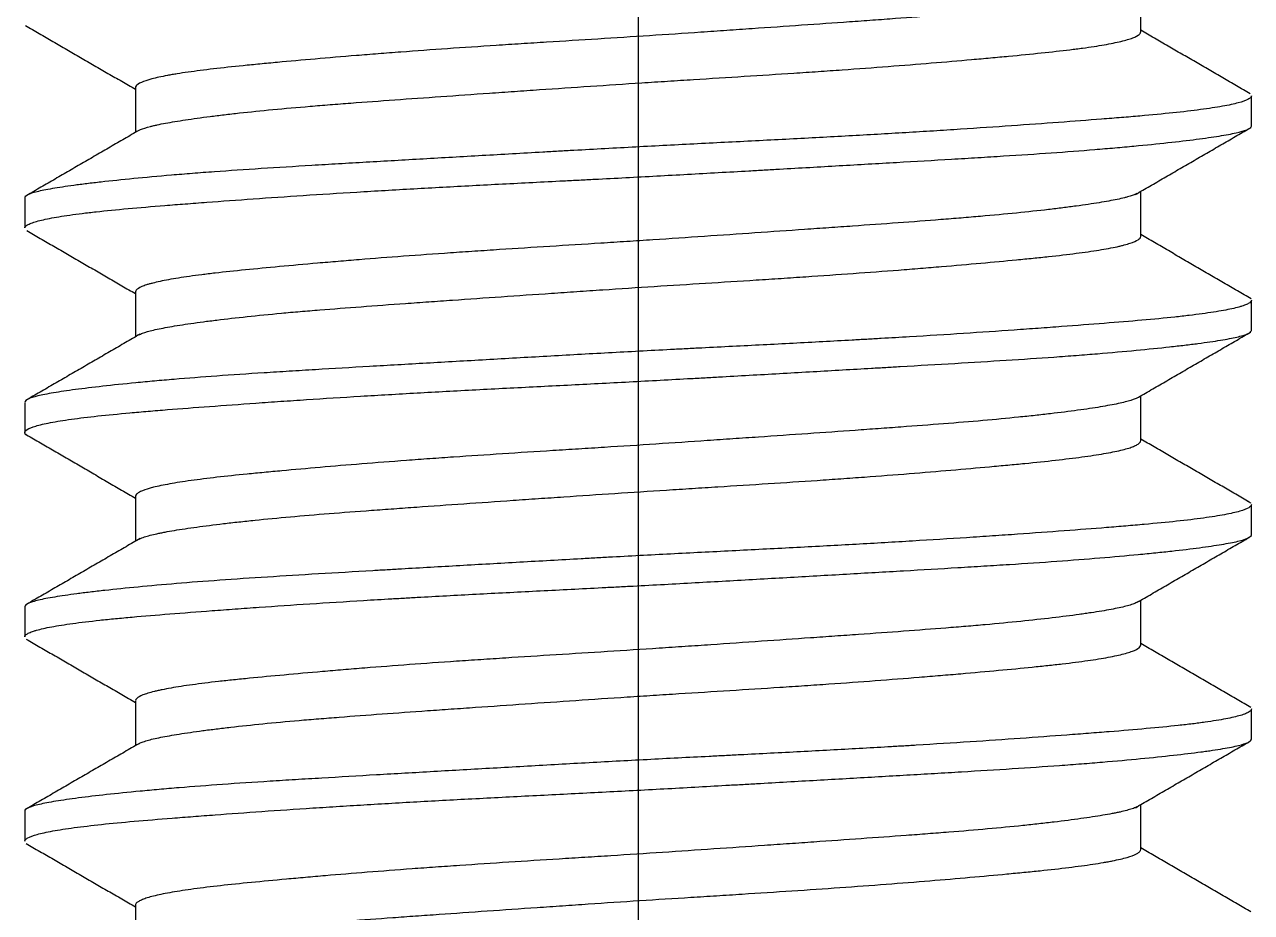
# Model space of a CAD drawing. Extents: x 0 to 1128, y 0 to 827.
# Drawn here: x 278.31 to 284.31, y 208.86 to 213.2 of the extents above; entities that cross this region are included whole.
import ezdxf

# ---------------------------------------------------------------- set-up
doc = ezdxf.new("R2010")
doc.units = 0
doc.header["$LTSCALE"] = 10
doc.header["$MEASUREMENT"] = 0
doc.linetypes.add('CENTER', pattern=[2, 1.25, -0.25, 0.25, -0.25])
doc.layers.add('1', color=7, linetype='CONTINUOUS')

msp = doc.modelspace()

# ---------------------------------------------------------------- linework, layer by layer
at = {"layer": '1', "color": 1, "linetype": 'CENTER', "lineweight": -3, "ltscale": 3}
msp.add_line((281.3073, 275.5328), (281.3073, 195.1403), dxfattribs=at)
at = {"layer": '1', "color": 7, "linetype": 'Continuous', "lineweight": -3}
for p, q in [((283.7658, 213.1649), (283.7658, 213.3851)), ((278.8488, 212.8937), (278.8488, 212.6741)), ((284.3073, 212.7062), (284.3073, 212.8528)), ((278.3073, 212.3525), (278.3073, 212.207)), ((283.7658, 212.1654), (283.7658, 212.3853)), ((278.8488, 211.8941), (278.8488, 211.6742)), ((284.3073, 211.707), (284.3073, 211.8521)), ((283.7658, 211.165), (283.7658, 211.385)), ((278.3073, 211.3525), (278.3073, 211.2063)), ((278.8488, 210.8941), (278.8488, 210.674)), ((284.3073, 210.7068), (284.3073, 210.8528)), ((278.3073, 210.3521), (278.3073, 210.2071)), ((283.7658, 210.1651), (283.7658, 210.3851)), ((278.8488, 209.8938), (278.8488, 209.6741)), ((284.3073, 209.7066), (284.3073, 209.8523)), ((278.3073, 209.353), (278.3073, 209.2065)), ((283.7658, 209.1654), (283.7658, 209.3854)), ((278.8488, 208.8943), (278.8488, 208.674))]:
    msp.add_line(p, q, dxfattribs=at)
for points, knots in [([(283.7573, 213.3806), (283.7556, 213.3793), (283.7537, 213.378), (283.7424, 213.3715), (283.7157, 213.3611), (283.6722, 213.3506), (283.6334, 213.3427), (283.6124, 213.3387), (283.589, 213.3346), (283.5728, 213.3319), (283.5645, 213.3305), (283.5215, 213.3236), (283.4453, 213.3125), (283.3093, 213.2957), (283.2043, 213.2843), (283.1199, 213.2759), (283.0908, 213.2731), (283.0314, 213.2676), (283.0011, 213.2648), (282.908, 213.2568), (282.7785, 213.2463), (282.6387, 213.2359), (282.5298, 213.2279), (282.4928, 213.2252), (282.4176, 213.2198), (282.3796, 213.2171), (282.2645, 213.209), (282.1085, 213.1981), (281.9471, 213.1869), (281.824, 213.1784), (281.7827, 213.1755), (281.6993, 213.1698), (281.6571, 213.1669), (281.5309, 213.1583), (281.4468, 213.1527), (281.2789, 213.1417), (281.195, 213.1363), (281.0274, 213.1257), (280.9436, 213.1205), (280.8391, 213.1139), (280.8182, 213.1126), (280.7767, 213.11), (280.7147, 213.106), (280.6536, 213.1021), (280.5325, 213.0942), (280.374, 213.0836), (280.2026, 213.0712), (280.1098, 213.0642), (280.0729, 213.0614), (280.0545, 213.06), (280, 213.0557), (279.9644, 213.0529), (279.8596, 213.0444), (279.7925, 213.0387), (279.6639, 213.0275), (279.6023, 213.022), (279.5141, 213.0138), (279.4854, 213.0111), (279.4435, 213.0071), (279.4297, 213.0058), (279.4025, 213.0031), (279.3892, 213.0018), (279.3237, 212.9952), (279.2264, 212.9847), (279.144, 212.9742), (279.0877, 212.9661), (279.061, 212.9621), (279.0364, 212.958), (279.0205, 212.9552), (279.0127, 212.9538), (278.9754, 212.9469), (278.9244, 212.9357), (278.8733, 212.9187), (278.8561, 212.9073), (278.8499, 212.8991), (278.8489, 212.8965), (278.8488, 212.894)], [0, 0, 0, 0, 0.008082, 0.008082, 0.041757, 0.075432, 0.075432, 0.092269, 0.100687, 0.100687, 0.109106, 0.109106, 0.142781, 0.176455, 0.21013, 0.21013, 0.226967, 0.226967, 0.243804, 0.243804, 0.277479, 0.311154, 0.311154, 0.327991, 0.327991, 0.344828, 0.344828, 0.378503, 0.412177, 0.412177, 0.429015, 0.429015, 0.445852, 0.445852, 0.479526, 0.479526, 0.513201, 0.513201, 0.546876, 0.546876, 0.555294, 0.555294, 0.563713, 0.58055, 0.58055, 0.614225, 0.647899, 0.656318, 0.656318, 0.664737, 0.664737, 0.681574, 0.681574, 0.715249, 0.715249, 0.748923, 0.748923, 0.76576, 0.76576, 0.774179, 0.774179, 0.782598, 0.782598, 0.816272, 0.849947, 0.849947, 0.866784, 0.875203, 0.875203, 0.883621, 0.883621, 0.917296, 0.950971, 0.984645, 0.984645, 1, 1, 1, 1]), ([(278.8609, 212.6812), (278.8643, 212.6833), (278.8786, 212.6907), (278.9054, 212.6993), (278.9323, 212.7059), (278.9436, 212.7086), (278.9495, 212.7099), (278.968, 212.7139), (278.9814, 212.7166), (279.0243, 212.7246), (279.0894, 212.7354), (279.1699, 212.7465), (279.236, 212.7549), (279.2591, 212.7577), (279.2951, 212.762), (279.3074, 212.7634), (279.3323, 212.7662), (279.345, 212.7677), (279.4093, 212.7747), (279.4638, 212.7804), (279.5789, 212.7913), (279.6394, 212.7967), (279.7348, 212.8046), (279.7836, 212.8086), (279.8342, 212.8125), (279.8683, 212.8152), (279.8855, 212.8165), (279.9726, 212.8231), (280.1156, 212.8336), (280.3413, 212.8496), (280.499, 212.8606), (280.6201, 212.869), (280.6611, 212.8719), (280.743, 212.8775), (280.7841, 212.8804), (280.9077, 212.8889), (280.9905, 212.8946), (281.1571, 212.9058), (281.2409, 212.9114), (281.3672, 212.9195), (281.4094, 212.9222), (281.4941, 212.9276), (281.5363, 212.9302), (281.662, 212.9381), (281.8276, 212.9485), (281.9893, 212.9589), (282.1091, 212.9668), (282.1686, 212.9709), (282.2275, 212.9749), (282.2667, 212.9776), (282.2862, 212.979), (282.3829, 212.9859), (282.5329, 212.9969), (282.7439, 213.0137), (282.8754, 213.025), (282.9546, 213.0321), (282.9703, 213.0335), (283.0013, 213.0362), (283.0165, 213.0376), (283.0617, 213.0418), (283.0909, 213.0445), (283.176, 213.0525), (283.2827, 213.0629), (283.3876, 213.0747), (283.4405, 213.0813), (283.4612, 213.084), (283.4714, 213.0853), (283.5011, 213.0893), (283.5198, 213.092), (283.573, 213.1001), (283.6356, 213.111), (283.682, 213.1222), (283.7107, 213.1307), (283.7193, 213.1335), (283.7343, 213.1392), (283.7407, 213.1421), (283.7568, 213.1507), (283.763, 213.1563), (283.7656, 213.1633), (283.7658, 213.1649), (283.7657, 213.1664)], [0, 0, 0, 0, 0.014009, 0.047683, 0.056102, 0.056102, 0.064521, 0.064521, 0.081358, 0.081358, 0.115032, 0.148707, 0.148707, 0.165544, 0.165544, 0.173963, 0.173963, 0.182382, 0.182382, 0.216056, 0.216056, 0.249731, 0.249731, 0.266568, 0.274987, 0.274987, 0.283405, 0.283405, 0.31708, 0.350754, 0.384429, 0.384429, 0.401266, 0.401266, 0.418103, 0.418103, 0.451778, 0.451778, 0.485453, 0.485453, 0.50229, 0.50229, 0.519127, 0.519127, 0.552802, 0.586476, 0.586476, 0.603313, 0.611732, 0.611732, 0.620151, 0.620151, 0.653825, 0.6875, 0.721174, 0.721174, 0.729593, 0.729593, 0.738012, 0.738012, 0.754849, 0.754849, 0.788523, 0.822198, 0.830617, 0.830617, 0.839035, 0.839035, 0.855873, 0.855873, 0.889547, 0.923222, 0.923222, 0.940059, 0.940059, 0.956896, 0.956896, 0.990571, 0.990571, 1, 1, 1, 1]), ([(284.3073, 212.8532), (284.3073, 212.8529), (284.3073, 212.8525), (284.3071, 212.8508), (284.3066, 212.8495), (284.3051, 212.8467), (284.3018, 212.8425), (284.2956, 212.8383), (284.2794, 212.8299), (284.2478, 212.8186), (284.1963, 212.8074), (284.1501, 212.7991), (284.1334, 212.7964), (284.0975, 212.7909), (284.0784, 212.7881), (284.0176, 212.7801), (283.9277, 212.7696), (283.8203, 212.7594), (283.7331, 212.7517), (283.6878, 212.7479), (283.6401, 212.744), (283.6077, 212.7414), (283.5911, 212.7401), (283.5077, 212.7335), (283.4375, 212.7282), (283.2906, 212.7173), (283.1371, 212.7062), (282.9705, 212.695), (282.8622, 212.6879), (282.8403, 212.6865), (282.7962, 212.6837), (282.7297, 212.6796), (282.6621, 212.6754), (282.5256, 212.6673), (282.3399, 212.6567), (282.147, 212.6463), (281.9996, 212.6386), (281.95, 212.6361), (281.8498, 212.6309), (281.7996, 212.6284), (281.649, 212.6207), (281.5484, 212.6156), (281.3471, 212.6052), (281.2463, 212.5998), (281.0949, 212.5915), (281.0191, 212.5873), (280.9433, 212.5831), (280.8927, 212.5802), (280.8674, 212.5788), (280.7415, 212.5717), (280.6424, 212.566), (280.4472, 212.5548), (280.2551, 212.5438), (280.0693, 212.5331), (279.9323, 212.5252), (279.887, 212.5225), (279.7982, 212.5173), (279.7545, 212.5147), (279.626, 212.507), (279.4609, 212.4968), (279.308, 212.4865), (279.198, 212.4785), (279.1621, 212.4758), (279.1095, 212.4717), (279.0922, 212.4703), (279.0582, 212.4675), (278.9745, 212.4606), (278.836, 212.4479), (278.7297, 212.4368), (278.6565, 212.4285), (278.6214, 212.4244), (278.5888, 212.4203), (278.5676, 212.4176), (278.5573, 212.4163), (278.5073, 212.4095), (278.4724, 212.4043), (278.4125, 212.3939), (278.3625, 212.3838), (278.3321, 212.3736), (278.317, 212.3659), (278.3132, 212.3632), (278.3087, 212.3584), (278.3076, 212.3563), (278.3073, 212.354)], [0, 0, 0, 0, 0.002067, 0.002067, 0.010138, 0.010138, 0.018208, 0.03435, 0.03435, 0.066633, 0.098916, 0.098916, 0.115057, 0.115057, 0.131199, 0.131199, 0.163482, 0.195765, 0.195765, 0.211907, 0.219977, 0.219977, 0.228048, 0.228048, 0.260331, 0.260331, 0.292614, 0.324897, 0.324897, 0.332968, 0.332968, 0.341039, 0.35718, 0.35718, 0.389463, 0.421746, 0.421746, 0.437888, 0.437888, 0.454029, 0.454029, 0.486312, 0.486312, 0.518595, 0.518595, 0.534737, 0.542808, 0.542808, 0.550878, 0.550878, 0.583161, 0.583161, 0.615444, 0.647728, 0.647728, 0.663869, 0.663869, 0.680011, 0.680011, 0.712294, 0.744577, 0.744577, 0.760718, 0.760718, 0.768789, 0.768789, 0.77686, 0.809143, 0.841426, 0.841426, 0.857567, 0.865638, 0.865638, 0.873709, 0.873709, 0.905992, 0.905992, 0.938275, 0.970558, 0.970558, 0.986699, 0.986699, 1, 1, 1, 1]), ([(278.3073, 212.2073), (278.3078, 212.2113), (278.3112, 212.2154), (278.3216, 212.2224), (278.3271, 212.2252), (278.3406, 212.2309), (278.3486, 212.2338), (278.3764, 212.2422), (278.4233, 212.2535), (278.4897, 212.2644), (278.5469, 212.2725), (278.5672, 212.2752), (278.5996, 212.2792), (278.6107, 212.2805), (278.6334, 212.2832), (278.6916, 212.2898), (278.8083, 212.3014), (278.9285, 212.3115), (279.0249, 212.3193), (279.0747, 212.3232), (279.1269, 212.3271), (279.1622, 212.3298), (279.1801, 212.3312), (279.2709, 212.338), (279.3466, 212.3435), (279.5038, 212.3547), (279.6669, 212.3659), (279.8417, 212.377), (279.9774, 212.3853), (280.0235, 212.388), (280.1163, 212.3934), (280.163, 212.3961), (280.3043, 212.4041), (280.4956, 212.4144), (280.6925, 212.4246), (280.8422, 212.4322), (280.8925, 212.4348), (280.9685, 212.4386), (280.9939, 212.4399), (281.0447, 212.4425), (281.07, 212.4438), (281.1967, 212.4503), (281.2978, 212.4556), (281.4993, 212.4665), (281.5997, 212.4721), (281.7499, 212.4806), (281.8249, 212.4848), (281.8998, 212.4891), (281.9496, 212.4919), (281.9745, 212.4933), (282.0987, 212.5004), (282.1961, 212.506), (282.3868, 212.517), (282.5736, 212.5277), (282.7526, 212.5381), (282.8838, 212.5459), (282.9271, 212.5485), (283.0119, 212.5537), (283.0535, 212.5562), (283.1755, 212.5639), (283.2533, 212.5691), (283.4023, 212.5795), (283.4734, 212.5849), (283.5748, 212.5932), (283.6078, 212.596), (283.6559, 212.6002), (283.6717, 212.6016), (283.7028, 212.6044), (283.7789, 212.6115), (283.9032, 212.6241), (283.9959, 212.635), (284.0586, 212.6431), (284.0784, 212.6458), (284.1158, 212.6511), (284.1333, 212.6537), (284.1823, 212.6616), (284.2098, 212.6668), (284.2547, 212.6769), (284.2895, 212.687), (284.3043, 212.6973), (284.3071, 212.7039), (284.3073, 212.7052), (284.3073, 212.7064)], [0, 0, 0, 0, 0.024019, 0.024019, 0.04016, 0.04016, 0.056302, 0.056302, 0.088585, 0.120868, 0.120868, 0.137009, 0.137009, 0.14508, 0.14508, 0.153151, 0.185434, 0.217717, 0.217717, 0.233859, 0.241929, 0.241929, 0.25, 0.25, 0.282283, 0.282283, 0.314566, 0.346849, 0.346849, 0.362991, 0.362991, 0.379132, 0.379132, 0.411415, 0.443699, 0.443699, 0.45984, 0.45984, 0.467911, 0.467911, 0.475982, 0.475982, 0.508265, 0.508265, 0.540548, 0.540548, 0.556689, 0.56476, 0.56476, 0.572831, 0.572831, 0.605114, 0.605114, 0.637397, 0.66968, 0.66968, 0.685822, 0.685822, 0.701963, 0.701963, 0.734246, 0.734246, 0.766529, 0.766529, 0.782671, 0.782671, 0.790742, 0.790742, 0.798812, 0.831095, 0.863378, 0.863378, 0.87952, 0.87952, 0.895662, 0.895662, 0.927945, 0.927945, 0.960228, 0.992511, 0.992511, 1, 1, 1, 1]), ([(283.7477, 212.3747), (283.7396, 212.3705), (283.7286, 212.3663), (283.7106, 212.3607), (283.706, 212.3594), (283.6963, 212.3568), (283.681, 212.3528), (283.6635, 212.3489), (283.6253, 212.3409), (283.5664, 212.3302), (283.4822, 212.3178), (283.429, 212.3108), (283.4073, 212.308), (283.3961, 212.3065), (283.362, 212.3023), (283.3385, 212.2994), (283.2654, 212.2909), (283.2134, 212.2853), (283.103, 212.2741), (283.0445, 212.2687), (282.9519, 212.2606), (282.9202, 212.2579), (282.8714, 212.2539), (282.8549, 212.2526), (282.8216, 212.2499), (282.8049, 212.2486), (282.7204, 212.242), (282.5809, 212.2315), (282.4329, 212.2209), (282.3188, 212.2128), (282.2609, 212.2088), (282.2018, 212.2046), (282.1621, 212.2018), (282.1421, 212.2004), (282.0419, 212.1935), (281.8799, 212.1822), (281.6324, 212.1652), (281.4643, 212.1539), (281.3372, 212.1455), (281.2945, 212.1427), (281.2098, 212.1373), (281.1676, 212.1346), (281.0415, 212.1266), (280.8749, 212.1162), (280.711, 212.1058), (280.5891, 212.0979), (280.5487, 212.0952), (280.4681, 212.0898), (280.4284, 212.0871), (280.3108, 212.079), (280.1582, 212.0681), (280.0139, 212.0569), (279.9087, 212.0484), (279.8742, 212.0456), (279.8062, 212.0399), (279.7727, 212.037), (279.6746, 212.0285), (279.6126, 212.0229), (279.4948, 212.0121), (279.3834, 212.0015), (279.2849, 211.991), (279.2274, 211.9844), (279.2161, 211.9831), (279.1941, 211.9804), (279.1619, 211.9764), (279.1319, 211.9724), (279.075, 211.9644), (279.0071, 211.9536), (278.9485, 211.941), (278.9223, 211.9339), (278.9123, 211.9311), (278.9076, 211.9296), (278.8943, 211.9253), (278.8865, 211.9225), (278.8665, 211.9139), (278.8574, 211.9083), (278.8503, 211.8998), (278.849, 211.897), (278.8488, 211.8942)], [0, 0, 0, 0, 0.027292, 0.027292, 0.035821, 0.035821, 0.04435, 0.061408, 0.061408, 0.095524, 0.129639, 0.138168, 0.138168, 0.146697, 0.146697, 0.163755, 0.163755, 0.197871, 0.197871, 0.231986, 0.231986, 0.249044, 0.249044, 0.257573, 0.257573, 0.266102, 0.266102, 0.300218, 0.334334, 0.334334, 0.351391, 0.35992, 0.35992, 0.368449, 0.368449, 0.402565, 0.436681, 0.470796, 0.470796, 0.487854, 0.487854, 0.504912, 0.504912, 0.539028, 0.573144, 0.573144, 0.590201, 0.590201, 0.607259, 0.607259, 0.641375, 0.675491, 0.675491, 0.692548, 0.692548, 0.709606, 0.709606, 0.743722, 0.743722, 0.777838, 0.811953, 0.811953, 0.820482, 0.820482, 0.829011, 0.846069, 0.846069, 0.880185, 0.914301, 0.922829, 0.922829, 0.931358, 0.931358, 0.948416, 0.948416, 0.982532, 0.982532, 1, 1, 1, 1]), ([(278.8658, 211.684), (278.8705, 211.6865), (278.8762, 211.689), (278.8968, 211.6967), (278.9333, 211.7071), (278.986, 211.7176), (279.0468, 211.7284), (279.0814, 211.7338), (279.1394, 211.7422), (279.1598, 211.745), (279.2021, 211.7506), (279.2241, 211.7534), (279.2928, 211.7618), (279.3912, 211.7731), (279.5171, 211.7856), (279.5926, 211.7925), (279.6232, 211.7952), (279.6388, 211.7965), (279.6858, 211.8006), (279.7177, 211.8032), (279.8154, 211.8111), (279.9504, 211.8215), (280.0948, 211.832), (280.2066, 211.84), (280.2445, 211.8427), (280.3023, 211.8468), (280.3217, 211.8482), (280.3606, 211.8509), (280.3802, 211.8523), (280.4783, 211.8592), (280.6373, 211.8702), (280.8005, 211.8815), (280.9244, 211.89), (280.9868, 211.8943), (281.0497, 211.8985), (281.0919, 211.9014), (281.113, 211.9028), (281.2187, 211.9099), (281.3029, 211.9154), (281.4705, 211.9261), (281.6373, 211.9366), (281.8025, 211.9469), (281.9259, 211.9548), (281.967, 211.9575), (282.048, 211.9628), (282.088, 211.9654), (282.2069, 211.9734), (282.3617, 211.9842), (282.5094, 211.9953), (282.6174, 212.0037), (282.653, 212.0065), (282.7232, 212.0122), (282.7575, 212.0151), (282.8583, 212.0235), (282.9225, 212.0292), (283.0449, 212.0402), (283.1032, 212.0456), (283.1861, 212.0535), (283.2264, 212.0575), (283.265, 212.0614), (283.2904, 212.0641), (283.3029, 212.0654), (283.3639, 212.072), (283.4538, 212.0825), (283.5655, 212.0984), (283.6247, 212.1094), (283.6568, 212.1165), (283.663, 212.1179), (283.6747, 212.1207), (283.6916, 212.1249), (283.706, 212.1292), (283.7315, 212.1377), (283.7571, 212.149), (283.7659, 212.1604), (283.7658, 212.166), (283.7657, 212.1662)], [0, 0, 0, 0, 0.015997, 0.015997, 0.049891, 0.083785, 0.083785, 0.117678, 0.117678, 0.134625, 0.134625, 0.151572, 0.151572, 0.185466, 0.219359, 0.227833, 0.227833, 0.236306, 0.236306, 0.253253, 0.253253, 0.287147, 0.32104, 0.32104, 0.337987, 0.337987, 0.346461, 0.346461, 0.354934, 0.354934, 0.388828, 0.422721, 0.422721, 0.439668, 0.448142, 0.448142, 0.456615, 0.456615, 0.490509, 0.490509, 0.524402, 0.558296, 0.558296, 0.575243, 0.575243, 0.59219, 0.59219, 0.626083, 0.659977, 0.659977, 0.676924, 0.676924, 0.693871, 0.693871, 0.727764, 0.727764, 0.761658, 0.761658, 0.778605, 0.787078, 0.787078, 0.795552, 0.795552, 0.829445, 0.863339, 0.897233, 0.897233, 0.905706, 0.905706, 0.91418, 0.931126, 0.931126, 0.96502, 0.998914, 1, 1, 1, 1]), ([(284.3072, 211.8539), (284.3072, 211.8537), (284.3073, 211.8534), (284.3074, 211.8478), (284.3024, 211.8423), (284.2872, 211.8338), (284.2809, 211.831), (284.2694, 211.8267), (284.2652, 211.8253), (284.2563, 211.8225), (284.2324, 211.8154), (284.1755, 211.8028), (284.1058, 211.7919), (284.0463, 211.7839), (284.0147, 211.7799), (283.9803, 211.7759), (283.9568, 211.7733), (283.9447, 211.7719), (283.883, 211.7654), (283.7758, 211.7551), (283.6527, 211.7449), (283.5216, 211.7346), (283.4521, 211.7293), (283.3416, 211.7211), (283.3037, 211.7183), (283.2265, 211.7127), (283.1873, 211.7099), (283.0674, 211.7015), (282.902, 211.6903), (282.7258, 211.6793), (282.5895, 211.6711), (282.5433, 211.6684), (282.4731, 211.6643), (282.4495, 211.663), (282.4021, 211.6603), (282.2835, 211.6537), (282.0667, 211.642), (281.8693, 211.6319), (281.7195, 211.6243), (281.6442, 211.6205), (281.5682, 211.6166), (281.5174, 211.614), (281.4919, 211.6127), (281.3644, 211.6061), (281.2631, 211.6007), (281.0614, 211.5897), (280.8609, 211.5785), (280.6626, 211.5672), (280.5147, 211.5587), (280.4654, 211.5559), (280.3682, 211.5503), (280.3201, 211.5475), (280.1776, 211.5394), (279.9921, 211.5287), (279.8152, 211.5183), (279.6859, 211.5106), (279.6434, 211.508), (279.5804, 211.5041), (279.5596, 211.5028), (279.5184, 211.5003), (279.4166, 211.4938), (279.3205, 211.4874), (279.1739, 211.4768), (279.1042, 211.4714), (279.0051, 211.4631), (278.9569, 211.4589), (278.9108, 211.4546), (278.8805, 211.4518), (278.8655, 211.4504), (278.7923, 211.4433), (278.7384, 211.4377), (278.6398, 211.4267), (278.5504, 211.4159), (278.4793, 211.4053), (278.433, 211.3975), (278.4188, 211.3949), (278.3929, 211.3897), (278.3812, 211.3872), (278.3501, 211.3795), (278.319, 211.3695), (278.3078, 211.3592), (278.3073, 211.3538)], [0, 0, 0, 0, 0.001546, 0.001546, 0.033763, 0.033763, 0.049871, 0.049871, 0.057925, 0.057925, 0.065979, 0.098196, 0.130412, 0.130412, 0.146521, 0.154575, 0.154575, 0.162629, 0.162629, 0.194845, 0.227062, 0.227062, 0.259278, 0.259278, 0.275387, 0.275387, 0.291495, 0.291495, 0.323711, 0.355928, 0.355928, 0.372036, 0.372036, 0.38009, 0.38009, 0.388144, 0.420361, 0.452577, 0.452577, 0.468686, 0.47674, 0.47674, 0.484794, 0.484794, 0.51701, 0.51701, 0.549227, 0.581443, 0.581443, 0.597552, 0.597552, 0.61366, 0.61366, 0.645877, 0.678093, 0.678093, 0.694201, 0.694201, 0.702255, 0.702255, 0.71031, 0.742526, 0.742526, 0.774743, 0.774743, 0.790851, 0.798905, 0.798905, 0.806959, 0.806959, 0.839176, 0.839176, 0.871392, 0.903609, 0.903609, 0.919717, 0.919717, 0.935825, 0.935825, 0.968042, 1, 1, 1, 1]), ([(278.3152, 211.1948), (278.3145, 211.1953), (278.3122, 211.197), (278.3104, 211.1988), (278.3085, 211.2015), (278.3078, 211.2028), (278.3062, 211.2096), (278.3101, 211.2151), (278.328, 211.2263), (278.356, 211.2375), (278.4041, 211.2488), (278.4479, 211.2572), (278.4638, 211.26), (278.498, 211.2655), (278.5162, 211.2682), (278.5742, 211.2763), (278.6607, 211.2868), (278.7652, 211.2971), (278.8504, 211.3048), (278.8799, 211.3073), (278.926, 211.3112), (278.9417, 211.3125), (278.9733, 211.3151), (279.0536, 211.3216), (279.1394, 211.3281), (279.2837, 211.3389), (279.3592, 211.3444), (279.4778, 211.3528), (279.5384, 211.3571), (279.6011, 211.3613), (279.6432, 211.3641), (279.6646, 211.3655), (279.7719, 211.3726), (279.8598, 211.3781), (280.0398, 211.389), (280.2239, 211.3997), (280.4161, 211.4101), (280.5635, 211.4179), (280.6132, 211.4205), (280.7126, 211.4256), (280.7624, 211.4281), (280.9121, 211.4358), (281.0123, 211.4408), (281.2134, 211.4512), (281.3144, 211.4565), (281.4664, 211.4648), (281.5171, 211.4676), (281.5934, 211.4718), (281.6188, 211.4732), (281.6695, 211.476), (281.7956, 211.4831), (282.0188, 211.4958), (282.212, 211.5069), (282.3549, 211.5151), (282.4259, 211.5192), (282.4961, 211.5233), (282.5428, 211.5259), (282.566, 211.5273), (282.6814, 211.534), (282.8599, 211.5444), (283.1106, 211.5596), (283.2662, 211.5699), (283.3785, 211.5779), (283.4153, 211.5806), (283.4865, 211.586), (283.521, 211.5888), (283.6216, 211.5971), (283.7473, 211.6082), (283.8568, 211.6194), (283.9326, 211.6278), (283.9569, 211.6305), (283.9917, 211.6347), (284.003, 211.636), (284.025, 211.6388), (284.0783, 211.6455), (284.1604, 211.6574), (284.214, 211.6676), (284.2469, 211.6753), (284.2615, 211.6791), (284.2733, 211.6829), (284.2805, 211.6855), (284.2838, 211.6868), (284.2987, 211.6932), (284.3053, 211.6984), (284.3071, 211.7045), (284.3073, 211.7053), (284.3073, 211.7062)], [0, 0, 0, 0, 0.002898, 0.010774, 0.010774, 0.018649, 0.018649, 0.050151, 0.050151, 0.081653, 0.113155, 0.113155, 0.128906, 0.128906, 0.144657, 0.144657, 0.176159, 0.207661, 0.207661, 0.223412, 0.223412, 0.231288, 0.231288, 0.239163, 0.270665, 0.270665, 0.302167, 0.302167, 0.317918, 0.325794, 0.325794, 0.333669, 0.333669, 0.365171, 0.365171, 0.396673, 0.428175, 0.428175, 0.443927, 0.443927, 0.459678, 0.459678, 0.49118, 0.49118, 0.522682, 0.522682, 0.538433, 0.538433, 0.546308, 0.546308, 0.554184, 0.585686, 0.617188, 0.617188, 0.632939, 0.640814, 0.640814, 0.64869, 0.64869, 0.680192, 0.711694, 0.743196, 0.743196, 0.758947, 0.758947, 0.774698, 0.774698, 0.8062, 0.837702, 0.837702, 0.853453, 0.853453, 0.861328, 0.861328, 0.869204, 0.900706, 0.932208, 0.932208, 0.947959, 0.955834, 0.955834, 0.96371, 0.96371, 0.995212, 0.995212, 1, 1, 1, 1]), ([(283.7531, 211.3777), (283.7451, 211.3728), (283.7209, 211.3627), (283.6809, 211.3526), (283.6434, 211.3447), (283.6298, 211.342), (283.6005, 211.3366), (283.5848, 211.3338), (283.5351, 211.3257), (283.4611, 211.3147), (283.3723, 211.3034), (283.3, 211.2949), (283.275, 211.2921), (283.223, 211.2864), (283.196, 211.2836), (283.1128, 211.2751), (283.0545, 211.2696), (282.9322, 211.2588), (282.8043, 211.2483), (282.6652, 211.2378), (282.5745, 211.2312), (282.5562, 211.2298), (282.5195, 211.2272), (282.4641, 211.2232), (282.4078, 211.2191), (282.2939, 211.2111), (282.139, 211.2002), (281.9577, 211.1876), (281.8544, 211.1805), (281.8129, 211.1776), (281.7921, 211.1762), (281.7295, 211.1719), (281.6878, 211.169), (281.5625, 211.1605), (281.4788, 211.1548), (281.3111, 211.1437), (281.227, 211.1383), (281.1008, 211.1304), (281.0586, 211.1277), (280.9953, 211.1237), (280.9742, 211.1224), (280.9322, 211.1198), (280.9112, 211.1185), (280.8069, 211.1119), (280.6427, 211.1015), (280.4835, 211.0909), (280.3661, 211.0828), (280.3078, 211.0788), (280.2504, 211.0746), (280.2122, 211.0718), (280.1932, 211.0704), (280.0989, 211.0634), (279.9533, 211.0522), (279.7503, 211.0353), (279.6253, 211.0241), (279.5355, 211.0158), (279.5062, 211.0131), (279.4496, 211.0077), (279.4222, 211.0051), (279.3427, 210.9971), (279.2439, 210.9867), (279.1594, 210.9762), (279.1014, 210.9681), (279.083, 210.9654), (279.0481, 210.96), (279.0317, 210.9572), (278.9857, 210.9489), (278.9328, 210.9378), (278.8966, 210.9265), (278.8757, 210.918), (278.8697, 210.9151), (278.8601, 210.9094), (278.8563, 210.9065), (278.8506, 210.9005), (278.849, 210.8973), (278.8488, 210.8942)], [0, 0, 0, 0, 0.031724, 0.065618, 0.065618, 0.082565, 0.082565, 0.099511, 0.099511, 0.133405, 0.167299, 0.167299, 0.184246, 0.184246, 0.201193, 0.201193, 0.235086, 0.235086, 0.26898, 0.302874, 0.302874, 0.311347, 0.311347, 0.319821, 0.336768, 0.336768, 0.370661, 0.404555, 0.413028, 0.413028, 0.421502, 0.421502, 0.438449, 0.438449, 0.472342, 0.472342, 0.506236, 0.506236, 0.523183, 0.523183, 0.531656, 0.531656, 0.54013, 0.54013, 0.574024, 0.607917, 0.607917, 0.624864, 0.633338, 0.633338, 0.641811, 0.641811, 0.675705, 0.709598, 0.743492, 0.743492, 0.760439, 0.760439, 0.777386, 0.777386, 0.81128, 0.845173, 0.845173, 0.86212, 0.86212, 0.879067, 0.879067, 0.912961, 0.946855, 0.946855, 0.963801, 0.963801, 0.980748, 0.980748, 1, 1, 1, 1]), ([(278.8676, 210.6849), (278.8744, 210.6884), (278.8961, 210.6969), (278.9344, 210.7068), (278.9662, 210.7135), (278.9795, 210.7162), (278.9864, 210.7175), (279.0079, 210.7215), (279.0232, 210.7242), (279.072, 210.7324), (279.1447, 210.7433), (279.2322, 210.7545), (279.3035, 210.763), (279.3282, 210.7658), (279.3795, 210.7715), (279.4062, 210.7743), (279.4883, 210.7828), (279.5459, 210.7883), (279.6668, 210.7991), (279.7935, 210.8096), (279.9314, 210.82), (280.0393, 210.828), (280.0758, 210.8306), (280.1495, 210.836), (280.1868, 210.8386), (280.2997, 210.8466), (280.4536, 210.8575), (280.6339, 210.87), (280.7366, 210.8771), (280.7779, 210.88), (280.7987, 210.8814), (280.8609, 210.8857), (280.9024, 210.8885), (281.0272, 210.897), (281.1106, 210.9027), (281.2777, 210.9138), (281.3615, 210.9192), (281.4876, 210.9272), (281.5296, 210.9298), (281.5928, 210.9338), (281.6139, 210.9351), (281.6559, 210.9377), (281.6768, 210.9391), (281.781, 210.9456), (281.9451, 210.956), (282.1044, 210.9665), (282.2221, 210.9745), (282.2804, 210.9786), (282.3381, 210.9827), (282.3763, 210.9855), (282.3954, 210.9868), (282.49, 210.9938), (282.6362, 211.005), (282.8403, 211.0219), (282.9664, 211.0331), (283.0571, 211.0413), (283.0867, 211.0441), (283.144, 211.0495), (283.1717, 211.0521), (283.2522, 211.06), (283.3525, 211.0704), (283.4387, 211.0809), (283.498, 211.0889), (283.5169, 211.0916), (283.5528, 211.097), (283.5697, 211.0998), (283.6172, 211.108), (283.6722, 211.119), (283.7107, 211.1303), (283.7333, 211.1388), (283.7398, 211.1417), (283.7507, 211.1474), (283.7551, 211.1502), (283.7635, 211.1575), (283.7659, 211.1618), (283.7658, 211.1661)], [0, 0, 0, 0, 0.022283, 0.056251, 0.064742, 0.064742, 0.073234, 0.073234, 0.090218, 0.090218, 0.124185, 0.158153, 0.158153, 0.175136, 0.175136, 0.19212, 0.19212, 0.226088, 0.226088, 0.260055, 0.294022, 0.294022, 0.311006, 0.311006, 0.32799, 0.32799, 0.361957, 0.395925, 0.404417, 0.404417, 0.412908, 0.412908, 0.429892, 0.429892, 0.46386, 0.46386, 0.497827, 0.497827, 0.514811, 0.514811, 0.523303, 0.523303, 0.531794, 0.531794, 0.565762, 0.599729, 0.599729, 0.616713, 0.625205, 0.625205, 0.633697, 0.633697, 0.667664, 0.701632, 0.735599, 0.735599, 0.752583, 0.752583, 0.769566, 0.769566, 0.803534, 0.837501, 0.837501, 0.854485, 0.854485, 0.871469, 0.871469, 0.905436, 0.939404, 0.939404, 0.956387, 0.956387, 0.973371, 0.973371, 1, 1, 1, 1]), ([(284.3072, 210.8536), (284.3076, 210.8484), (284.3031, 210.843), (284.2845, 210.832), (284.27, 210.8264), (284.2406, 210.8179), (284.2295, 210.8151), (284.2049, 210.8095), (284.1912, 210.8067), (284.1464, 210.7983), (284.1119, 210.7928), (284.0336, 210.7821), (283.9462, 210.7716), (283.8406, 210.7613), (283.7688, 210.7549), (283.7542, 210.7536), (283.7243, 210.751), (283.709, 210.7497), (283.6627, 210.7458), (283.6309, 210.7432), (283.5328, 210.7355), (283.4639, 210.7302), (283.3189, 210.7194), (283.2429, 210.7138), (283.1236, 210.7054), (283.0829, 210.7026), (283.0205, 210.6984), (282.9995, 210.697), (282.9571, 210.6941), (282.8505, 210.6871), (282.6524, 210.6746), (282.4679, 210.664), (282.2791, 210.6534), (282.1825, 210.6482), (281.9851, 210.6379), (281.8858, 210.6328), (281.6864, 210.6226), (281.5862, 210.6175), (281.3849, 210.6071), (281.2838, 210.6018), (281.1568, 210.5949), (281.1314, 210.5935), (281.0805, 210.5907), (281.055, 210.5893), (280.9789, 210.5851), (280.9285, 210.5822), (280.7781, 210.5737), (280.5802, 210.5625), (280.3871, 210.5514), (280.2442, 210.5432), (280.1968, 210.5405), (280.1263, 210.5364), (280.1028, 210.535), (280.0563, 210.5323), (279.9408, 210.5257), (279.7409, 210.514), (279.5743, 210.5038), (279.4134, 210.4936), (279.3358, 210.4884), (279.1863, 210.4777), (279.1157, 210.4723), (278.9827, 210.4612), (278.8579, 210.4501), (278.7492, 210.4389), (278.6864, 210.4319), (278.6741, 210.4305), (278.65, 210.4278), (278.6382, 210.4264), (278.6039, 210.4222), (278.5823, 210.4195), (278.521, 210.4115), (278.4491, 210.401), (278.3965, 210.3908), (278.3644, 210.3831), (278.3549, 210.3806), (278.3426, 210.3767), (278.3387, 210.3754), (278.3318, 210.3729), (278.316, 210.3664), (278.3084, 210.3599), (278.3073, 210.3542), (278.3073, 210.3538), (278.3073, 210.3535)], [0, 0, 0, 0, 0.031186, 0.031186, 0.063402, 0.063402, 0.07951, 0.07951, 0.095619, 0.095619, 0.127835, 0.127835, 0.160052, 0.192268, 0.192268, 0.200322, 0.200322, 0.208376, 0.208376, 0.224484, 0.224484, 0.256701, 0.256701, 0.288917, 0.288917, 0.305026, 0.305026, 0.31308, 0.31308, 0.321134, 0.35335, 0.385567, 0.385567, 0.417783, 0.417783, 0.45, 0.45, 0.482216, 0.482216, 0.514433, 0.514433, 0.522487, 0.522487, 0.530541, 0.530541, 0.546649, 0.546649, 0.578866, 0.611082, 0.611082, 0.62719, 0.62719, 0.635244, 0.635244, 0.643299, 0.675515, 0.707731, 0.707731, 0.739948, 0.739948, 0.772164, 0.772164, 0.804381, 0.836597, 0.836597, 0.844651, 0.844651, 0.852706, 0.852706, 0.868814, 0.868814, 0.90103, 0.933247, 0.933247, 0.949355, 0.949355, 0.957409, 0.957409, 0.965463, 0.99768, 0.99768, 1, 1, 1, 1]), ([(284.2877, 210.8707), (284.2883, 210.8705), (284.2889, 210.8702), (284.295, 210.8673), (284.2993, 210.8647), (284.3027, 210.8617), (284.3032, 210.8612), (284.3036, 210.8608)], [0, 0, 0, 0, 0.087498, 0.087498, 0.868732, 0.868732, 1, 1, 1, 1]), ([(278.3073, 210.2067), (278.3076, 210.2116), (278.312, 210.2165), (278.3254, 210.2244), (278.3345, 210.2287), (278.3465, 210.2329), (278.3552, 210.2358), (278.3598, 210.2372), (278.3846, 210.2443), (278.4342, 210.2555), (278.5372, 210.2719), (278.6251, 210.2824), (278.6861, 210.289), (278.6987, 210.2903), (278.7242, 210.2929), (278.7634, 210.2968), (278.8048, 210.3007), (278.8906, 210.3083), (278.9517, 210.3134), (279.0819, 210.3238), (279.151, 210.329), (279.2605, 210.3372), (279.298, 210.3399), (279.3751, 210.3455), (279.4143, 210.3484), (279.5339, 210.3568), (279.6989, 210.368), (279.8744, 210.379), (280.01, 210.3872), (280.0789, 210.3913), (280.1493, 210.3953), (280.1965, 210.398), (280.2203, 210.3993), (280.3394, 210.406), (280.5322, 210.4163), (280.8279, 210.4315), (281.0293, 210.4417), (281.1565, 210.4483), (281.1821, 210.4496), (281.2331, 210.4523), (281.3094, 210.4563), (281.3854, 210.4604), (281.537, 210.4686), (281.7377, 210.4798), (281.9359, 210.4911), (282.0835, 210.4996), (282.1326, 210.5024), (282.2303, 210.508), (282.2786, 210.5107), (282.4218, 210.519), (282.608, 210.5297), (282.7852, 210.54), (282.9146, 210.5478), (282.9785, 210.5516), (283.041, 210.5555), (283.0824, 210.5581), (283.103, 210.5594), (283.2044, 210.5658), (283.2818, 210.571), (283.4292, 210.5815), (283.4993, 210.5869), (283.6321, 210.598), (283.6948, 210.6036), (283.7686, 210.6107), (283.7831, 210.6121), (283.8116, 210.6149), (283.8534, 210.6191), (283.8925, 210.6233), (283.9673, 210.6316), (284.0576, 210.6425), (284.1296, 210.653), (284.1766, 210.6608), (284.1911, 210.6634), (284.2176, 210.6686), (284.2296, 210.6712), (284.2616, 210.6788), (284.2939, 210.6889), (284.3061, 210.6993), (284.3073, 210.7053), (284.3073, 210.7061), (284.3072, 210.7068)], [0, 0, 0, 0, 0.029124, 0.029124, 0.045232, 0.053286, 0.053286, 0.06134, 0.06134, 0.093556, 0.125773, 0.157989, 0.157989, 0.166044, 0.166044, 0.174098, 0.190206, 0.190206, 0.222422, 0.222422, 0.254639, 0.254639, 0.270747, 0.270747, 0.286855, 0.286855, 0.319072, 0.351288, 0.351288, 0.367397, 0.375451, 0.375451, 0.383505, 0.383505, 0.415721, 0.447938, 0.480154, 0.480154, 0.488208, 0.488208, 0.496263, 0.512371, 0.512371, 0.544587, 0.576804, 0.576804, 0.592912, 0.592912, 0.60902, 0.60902, 0.641237, 0.673453, 0.673453, 0.689561, 0.697616, 0.697616, 0.70567, 0.70567, 0.737886, 0.737886, 0.770103, 0.770103, 0.802319, 0.802319, 0.810373, 0.810373, 0.818427, 0.834536, 0.834536, 0.866752, 0.898969, 0.898969, 0.915077, 0.915077, 0.931185, 0.931185, 0.963402, 0.995618, 0.995618, 1, 1, 1, 1]), ([(283.755, 210.3789), (283.7515, 210.3766), (283.7471, 210.3742), (283.7389, 210.3706), (283.7357, 210.3692), (283.7287, 210.3666), (283.7249, 210.3653), (283.7048, 210.3587), (283.6643, 210.3483), (283.6075, 210.3376), (283.5587, 210.3295), (283.5328, 210.3254), (283.5045, 210.3212), (283.4851, 210.3185), (283.4752, 210.3171), (283.4242, 210.31), (283.3357, 210.2987), (283.2336, 210.2875), (283.1247, 210.2763), (283.0668, 210.2707), (282.9748, 210.2625), (282.9432, 210.2598), (282.879, 210.2545), (282.8463, 210.2518), (282.7464, 210.244), (282.6085, 210.2335), (282.4613, 210.2229), (282.3473, 210.2149), (282.3087, 210.2121), (282.2304, 210.2066), (282.191, 210.2039), (282.072, 210.1955), (281.9112, 210.1844), (281.7465, 210.173), (281.6215, 210.1645), (281.5796, 210.1616), (281.4952, 210.1559), (281.4526, 210.1531), (281.3255, 210.1447), (281.2412, 210.1393), (281.0735, 210.1286), (280.9901, 210.1234), (280.8242, 210.113), (280.7417, 210.1078), (280.6391, 210.1011), (280.6186, 210.0998), (280.578, 210.0971), (280.5174, 210.0931), (280.4579, 210.0891), (280.3402, 210.0811), (280.187, 210.0702), (280.0229, 210.0576), (279.9347, 210.0505), (279.8996, 210.0476), (279.8822, 210.0462), (279.8306, 210.0419), (279.797, 210.0391), (279.6986, 210.0306), (279.6359, 210.025), (279.5168, 210.0141), (279.4602, 210.0088), (279.3799, 210.0009), (279.3539, 209.9982), (279.316, 209.9943), (279.3036, 209.9929), (279.2793, 209.9903), (279.2674, 209.989), (279.2091, 209.9824), (279.1237, 209.9718), (279.0537, 209.9611), (279.0071, 209.9528), (278.9852, 209.9487), (278.9656, 209.9445), (278.953, 209.9417), (278.947, 209.9402), (278.9181, 209.9331), (278.8808, 209.9218), (278.8606, 209.9104), (278.8511, 209.9013), (278.8491, 209.8979), (278.8488, 209.8944)], [0, 0, 0, 0, 0.015016, 0.015016, 0.023471, 0.023471, 0.031926, 0.031926, 0.065747, 0.099567, 0.099567, 0.116477, 0.124932, 0.124932, 0.133388, 0.133388, 0.167208, 0.201028, 0.201028, 0.234849, 0.234849, 0.251759, 0.251759, 0.268669, 0.268669, 0.302489, 0.33631, 0.33631, 0.35322, 0.35322, 0.37013, 0.37013, 0.403951, 0.437771, 0.437771, 0.454681, 0.454681, 0.471591, 0.471591, 0.505412, 0.505412, 0.539232, 0.539232, 0.573052, 0.573052, 0.581507, 0.581507, 0.589963, 0.606873, 0.606873, 0.640693, 0.674513, 0.682969, 0.682969, 0.691424, 0.691424, 0.708334, 0.708334, 0.742154, 0.742154, 0.775975, 0.775975, 0.792885, 0.792885, 0.80134, 0.80134, 0.809795, 0.809795, 0.843615, 0.877436, 0.877436, 0.894346, 0.902801, 0.902801, 0.911256, 0.911256, 0.945076, 0.978897, 0.978897, 1, 1, 1, 1]), ([(278.8601, 209.6807), (278.8614, 209.6815), (278.8628, 209.6824), (278.869, 209.6858), (278.8777, 209.6897), (278.8889, 209.6937), (278.8969, 209.6963), (278.9012, 209.6976), (278.9238, 209.7042), (278.9683, 209.7147), (279.059, 209.7307), (279.1353, 209.7417), (279.1882, 209.7488), (279.1991, 209.7502), (279.2212, 209.753), (279.255, 209.7572), (279.2907, 209.7615), (279.3644, 209.7699), (279.4169, 209.7756), (279.5283, 209.7866), (279.5873, 209.7921), (279.6652, 209.7988), (279.6809, 209.8001), (279.7129, 209.8028), (279.7291, 209.8042), (279.7783, 209.8081), (279.8116, 209.8108), (279.9131, 209.8187), (280.0529, 209.8291), (280.2012, 209.8397), (280.3157, 209.8478), (280.3544, 209.8505), (280.4329, 209.856), (280.4728, 209.8588), (280.5928, 209.8671), (280.7544, 209.8784), (280.9192, 209.8897), (281.0855, 209.901), (281.1695, 209.9066), (281.2968, 209.915), (281.3391, 209.9177), (281.4234, 209.9231), (281.4653, 209.9258), (281.5907, 209.9337), (281.7567, 209.944), (281.9405, 209.9557), (282.0416, 209.9624), (282.082, 209.965), (282.1021, 209.9664), (282.162, 209.9704), (282.2014, 209.9731), (282.3181, 209.9812), (282.4696, 209.9921), (282.6132, 210.0033), (282.7178, 210.0118), (282.7521, 210.0146), (282.8029, 210.0189), (282.8197, 210.0203), (282.8528, 210.0231), (282.8692, 210.0246), (282.9501, 210.0316), (283.0116, 210.0371), (283.1283, 210.0479), (283.1835, 210.0532), (283.2616, 210.0611), (283.2995, 210.065), (283.3355, 210.0689), (283.3592, 210.0716), (283.3708, 210.0729), (283.4276, 210.0795), (283.5104, 210.0901), (283.611, 210.1063), (283.6624, 210.1174), (283.6948, 210.1259), (283.7046, 210.1288), (283.722, 210.1345), (283.7296, 210.1373), (283.7491, 210.1458), (283.7578, 210.1515), (283.7647, 210.16), (283.7658, 210.163), (283.7658, 210.1659)], [0, 0, 0, 0, 0.005388, 0.005388, 0.022225, 0.030644, 0.030644, 0.039062, 0.039062, 0.072737, 0.106412, 0.140086, 0.140086, 0.148505, 0.148505, 0.156923, 0.173761, 0.173761, 0.207435, 0.207435, 0.24111, 0.24111, 0.249528, 0.249528, 0.257947, 0.257947, 0.274784, 0.274784, 0.308459, 0.342133, 0.342133, 0.358971, 0.358971, 0.375808, 0.375808, 0.409482, 0.443157, 0.443157, 0.476831, 0.476831, 0.493669, 0.493669, 0.510506, 0.510506, 0.544181, 0.577855, 0.586274, 0.586274, 0.594692, 0.594692, 0.61153, 0.61153, 0.645204, 0.678879, 0.678879, 0.695716, 0.695716, 0.704135, 0.704135, 0.712553, 0.712553, 0.746228, 0.746228, 0.779902, 0.779902, 0.79674, 0.805158, 0.805158, 0.813577, 0.813577, 0.847251, 0.880926, 0.914601, 0.914601, 0.931438, 0.931438, 0.948275, 0.948275, 0.98195, 0.98195, 1, 1, 1, 1]), ([(284.3073, 209.8534), (284.3075, 209.8486), (284.3036, 209.8437), (284.2935, 209.8373), (284.2909, 209.8358), (284.2851, 209.833), (284.2755, 209.8288), (284.2631, 209.8245), (284.2346, 209.8161), (284.1867, 209.8049), (284.1192, 209.7939), (284.0708, 209.7872), (284.0608, 209.7858), (284.0401, 209.7831), (284.0295, 209.7818), (283.9967, 209.7778), (283.9738, 209.7751), (283.9018, 209.7673), (283.7974, 209.757), (283.6762, 209.7469), (283.5789, 209.7391), (283.5455, 209.7365), (283.4764, 209.7312), (283.4407, 209.7285), (283.3315, 209.7203), (283.1798, 209.7092), (282.9342, 209.6924), (282.7584, 209.6813), (282.6447, 209.6744), (282.6217, 209.673), (282.5758, 209.6703), (282.5065, 209.6662), (282.4364, 209.6622), (282.295, 209.6543), (282.1036, 209.644), (281.9062, 209.6338), (281.7809, 209.6274), (281.7558, 209.6262), (281.7053, 209.6236), (281.6799, 209.6223), (281.6039, 209.6184), (281.5533, 209.6158), (281.4016, 209.608), (281.3007, 209.6027), (281.0993, 209.5918), (280.9988, 209.5862), (280.8484, 209.5777), (280.7984, 209.5749), (280.6983, 209.5692), (280.6483, 209.5663), (280.5, 209.5579), (280.3061, 209.5467), (280.1197, 209.536), (279.937, 209.5254), (279.8476, 209.5202), (279.7382, 209.5137), (279.7165, 209.5124), (279.6735, 209.5098), (279.6097, 209.506), (279.5478, 209.5021), (279.4265, 209.4944), (279.3491, 209.4893), (279.2008, 209.4788), (279.13, 209.4734), (279.0457, 209.4665), (279.0291, 209.4651), (278.9962, 209.4623), (278.98, 209.4609), (278.9322, 209.4566), (278.9015, 209.4538), (278.8128, 209.4454), (278.7034, 209.4342), (278.6116, 209.4233), (278.5494, 209.4152), (278.5298, 209.4126), (278.4929, 209.4072), (278.4756, 209.4046), (278.4275, 209.3967), (278.3738, 209.3865), (278.34, 209.3764), (278.3162, 209.3662), (278.3094, 209.361), (278.3074, 209.3548), (278.3073, 209.354), (278.3073, 209.3532)], [0, 0, 0, 0, 0.028609, 0.028609, 0.036663, 0.036663, 0.044717, 0.060826, 0.060826, 0.093042, 0.125259, 0.125259, 0.133313, 0.133313, 0.141367, 0.141367, 0.157475, 0.157475, 0.189692, 0.221908, 0.221908, 0.238016, 0.238016, 0.254125, 0.254125, 0.286341, 0.318558, 0.350774, 0.350774, 0.358828, 0.358828, 0.366882, 0.382991, 0.382991, 0.415207, 0.447424, 0.447424, 0.455478, 0.455478, 0.463532, 0.463532, 0.47964, 0.47964, 0.511857, 0.511857, 0.544073, 0.544073, 0.560182, 0.560182, 0.57629, 0.57629, 0.608506, 0.640723, 0.640723, 0.672939, 0.672939, 0.680994, 0.680994, 0.689048, 0.705156, 0.705156, 0.737372, 0.737372, 0.769589, 0.769589, 0.777643, 0.777643, 0.785697, 0.785697, 0.801805, 0.801805, 0.834022, 0.866238, 0.866238, 0.882347, 0.882347, 0.898455, 0.898455, 0.930672, 0.962888, 0.962888, 0.995105, 0.995105, 1, 1, 1, 1]), ([(278.3073, 209.2063), (278.3073, 209.2076), (278.3076, 209.2089), (278.3088, 209.2115), (278.3098, 209.2129), (278.3136, 209.2171), (278.3175, 209.2199), (278.3329, 209.2284), (278.3634, 209.2397), (278.4138, 209.2508), (278.4591, 209.2592), (278.4754, 209.2619), (278.5107, 209.2674), (278.5297, 209.2701), (278.5898, 209.2782), (278.6789, 209.2888), (278.8386, 209.3041), (278.9624, 209.3143), (279.0454, 209.3209), (279.0623, 209.3222), (279.0965, 209.3248), (279.1137, 209.3261), (279.1662, 209.3301), (279.202, 209.3328), (279.3117, 209.341), (279.4645, 209.3521), (279.6302, 209.3633), (279.7378, 209.3703), (279.7595, 209.3717), (279.8034, 209.3745), (279.8256, 209.3759), (279.8925, 209.3801), (279.9375, 209.3828), (280.0739, 209.391), (280.2594, 209.4017), (280.4517, 209.412), (280.5986, 209.4197), (280.648, 209.4223), (280.7477, 209.4274), (280.7981, 209.4299), (280.9491, 209.4376), (281.0497, 209.4427), (281.2512, 209.4532), (281.3519, 209.4585), (281.5536, 209.4695), (281.6544, 209.4752), (281.7805, 209.4823), (281.8058, 209.4837), (281.8559, 209.4866), (281.9309, 209.4908), (282.0049, 209.4951), (282.1517, 209.5035), (282.3442, 209.5145), (282.5301, 209.5252), (282.6442, 209.5318), (282.6669, 209.5331), (282.7122, 209.5358), (282.7347, 209.5371), (282.8018, 209.541), (282.8456, 209.5436), (282.9749, 209.5514), (283.1408, 209.5616), (283.2943, 209.5718), (283.4046, 209.5798), (283.4406, 209.5825), (283.5109, 209.5879), (283.5453, 209.5907), (283.6451, 209.5991), (283.7693, 209.6104), (283.93, 209.6271), (284.0199, 209.638), (284.0706, 209.6447), (284.0804, 209.6461), (284.0995, 209.6487), (284.1271, 209.6527), (284.1519, 209.6567), (284.1977, 209.6644), (284.2488, 209.6746), (284.2801, 209.6847), (284.2934, 209.6912), (284.2958, 209.6925), (284.2998, 209.6951), (284.3015, 209.6964), (284.3056, 209.7003), (284.3071, 209.703), (284.3073, 209.706), (284.3073, 209.7063), (284.3073, 209.7066)], [0, 0, 0, 0, 0.007539, 0.007539, 0.015593, 0.015593, 0.031702, 0.031702, 0.063918, 0.096134, 0.096134, 0.112243, 0.112243, 0.128351, 0.128351, 0.160567, 0.192784, 0.225, 0.225, 0.233054, 0.233054, 0.241109, 0.241109, 0.257217, 0.257217, 0.289433, 0.32165, 0.32165, 0.329704, 0.329704, 0.337758, 0.337758, 0.353866, 0.353866, 0.386083, 0.418299, 0.418299, 0.434407, 0.434407, 0.450516, 0.450516, 0.482732, 0.482732, 0.514949, 0.514949, 0.547165, 0.547165, 0.555219, 0.555219, 0.563273, 0.579382, 0.579382, 0.611598, 0.643815, 0.643815, 0.651869, 0.651869, 0.659923, 0.659923, 0.676031, 0.676031, 0.708248, 0.740464, 0.740464, 0.756572, 0.756572, 0.77268, 0.77268, 0.804897, 0.837113, 0.86933, 0.86933, 0.877384, 0.877384, 0.885438, 0.901546, 0.901546, 0.933763, 0.965979, 0.965979, 0.974033, 0.974033, 0.982088, 0.982088, 0.998196, 0.998196, 1, 1, 1, 1]), ([(283.7462, 209.3739), (283.7402, 209.3709), (283.7328, 209.368), (283.7087, 209.3598), (283.689, 209.3546), (283.6588, 209.3479), (283.6525, 209.3466), (283.6394, 209.3439), (283.6191, 209.3399), (283.5965, 209.3359), (283.5484, 209.3277), (283.4766, 209.3168), (283.3785, 209.3042), (283.3179, 209.297), (283.2931, 209.2942), (283.2805, 209.2928), (283.2421, 209.2885), (283.2157, 209.2856), (283.1343, 209.2772), (283.0769, 209.2717), (282.9563, 209.2609), (282.893, 209.2556), (282.7934, 209.2477), (282.7595, 209.245), (282.7074, 209.241), (282.6899, 209.2397), (282.6545, 209.2371), (282.6367, 209.2357), (282.5473, 209.2291), (282.4004, 209.2186), (282.2463, 209.2077), (282.1281, 209.1995), (282.0682, 209.1953), (282.0074, 209.1911), (281.9666, 209.1882), (281.9461, 209.1868), (281.8432, 209.1797), (281.6779, 209.1683), (281.5109, 209.157), (281.3431, 209.1458), (281.2588, 209.1404), (281.1317, 209.1323), (281.0891, 209.1296), (281.0049, 209.1243), (280.963, 209.1217), (280.8382, 209.1139), (280.6739, 209.1035), (280.5137, 209.0929), (280.3952, 209.0848), (280.3559, 209.0821), (280.278, 209.0766), (280.2397, 209.0739), (280.1265, 209.0655), (279.9804, 209.0544), (279.8437, 209.0431), (279.7447, 209.0346), (279.7124, 209.0318), (279.6488, 209.0262), (279.6176, 209.0233), (279.5267, 209.015), (279.4696, 209.0097), (279.3622, 208.9992), (279.2617, 208.9887), (279.1749, 208.9782), (279.1152, 208.9701), (279.0963, 208.9674), (279.0606, 208.962), (279.0438, 208.9592), (278.9965, 208.951), (278.9416, 208.94), (278.8983, 208.9272), (278.8808, 208.9201), (278.8743, 208.9172), (278.8713, 208.9157), (278.8632, 208.9115), (278.859, 208.9086), (278.8514, 208.902), (278.8491, 208.8982), (278.8488, 208.8945)], [0, 0, 0, 0, 0.019421, 0.019421, 0.053611, 0.053611, 0.062159, 0.062159, 0.070706, 0.087801, 0.087801, 0.121992, 0.156182, 0.16473, 0.16473, 0.173277, 0.173277, 0.190373, 0.190373, 0.224563, 0.224563, 0.258753, 0.258753, 0.275849, 0.275849, 0.284396, 0.284396, 0.292944, 0.292944, 0.327134, 0.361325, 0.361325, 0.37842, 0.386968, 0.386968, 0.395515, 0.395515, 0.429706, 0.463896, 0.463896, 0.498086, 0.498086, 0.515182, 0.515182, 0.532277, 0.532277, 0.566467, 0.600658, 0.600658, 0.617753, 0.617753, 0.634848, 0.634848, 0.669039, 0.703229, 0.703229, 0.720324, 0.720324, 0.737419, 0.737419, 0.77161, 0.77161, 0.8058, 0.839991, 0.839991, 0.857086, 0.857086, 0.874181, 0.874181, 0.908371, 0.942562, 0.95111, 0.95111, 0.959657, 0.959657, 0.976752, 0.976752, 1, 1, 1, 1]), ([(278.8671, 208.6847), (278.8686, 208.6855), (278.8703, 208.6863), (278.8836, 208.6923), (278.9151, 208.7026), (278.9632, 208.7131), (279.0056, 208.7211), (279.0208, 208.7238), (279.0533, 208.7293), (279.0706, 208.732), (279.1251, 208.7403), (279.2051, 208.7514), (279.2995, 208.7626), (279.3757, 208.7711), (279.4152, 208.7753), (279.4706, 208.7809), (279.4992, 208.7837), (279.5716, 208.7907), (279.6322, 208.7961), (279.7588, 208.8067), (279.8906, 208.8171), (280.033, 208.8275), (280.1254, 208.8342), (280.1441, 208.8356), (280.1816, 208.8382), (280.2381, 208.8423), (280.2954, 208.8463), (280.411, 208.8545), (280.568, 208.8654), (280.7507, 208.8781), (280.8544, 208.8852), (280.8961, 208.8881), (280.917, 208.8895), (280.9798, 208.8938), (281.0217, 208.8967), (281.1474, 208.9051), (281.2311, 208.9107), (281.3985, 208.9216), (281.4821, 208.9268), (281.6075, 208.9347), (281.6493, 208.9373), (281.7329, 208.9426), (281.7747, 208.9452), (281.8987, 208.9531), (282.0611, 208.9635), (282.2177, 208.9742), (282.3713, 208.985), (282.4466, 208.9905), (282.5942, 209.0018), (282.6653, 209.0075), (282.8019, 209.0187), (282.8675, 209.0243), (282.9932, 209.0355), (283.0534, 209.041), (283.1395, 209.049), (283.1676, 209.0517), (283.2219, 209.057), (283.248, 209.0597), (283.3238, 209.0675), (283.4174, 209.0779), (283.4964, 209.0885), (283.5501, 209.0966), (283.5671, 209.0993), (283.5911, 209.1035), (283.5989, 209.1048), (283.6139, 209.1076), (283.6211, 209.109), (283.6559, 209.1159), (283.703, 209.1271), (283.7335, 209.1385), (283.75, 209.147), (283.7567, 209.1512), (283.761, 209.1554), (283.7633, 209.1582), (283.7641, 209.1596), (283.7655, 209.1626), (283.7658, 209.1642), (283.7658, 209.1658)], [0, 0, 0, 0, 0.005163, 0.005163, 0.039131, 0.073098, 0.073098, 0.090082, 0.090082, 0.107065, 0.107065, 0.141033, 0.175, 0.175, 0.191984, 0.200476, 0.208968, 0.208968, 0.242935, 0.242935, 0.276902, 0.31087, 0.31087, 0.319361, 0.319361, 0.327853, 0.344837, 0.344837, 0.378804, 0.412772, 0.421264, 0.421264, 0.429755, 0.429755, 0.446739, 0.446739, 0.480707, 0.480707, 0.514674, 0.514674, 0.531658, 0.531658, 0.548641, 0.548641, 0.582609, 0.616576, 0.616576, 0.650543, 0.650543, 0.684511, 0.684511, 0.718478, 0.718478, 0.752446, 0.752446, 0.769429, 0.769429, 0.786413, 0.786413, 0.82038, 0.854348, 0.854348, 0.871331, 0.871331, 0.879823, 0.879823, 0.888315, 0.888315, 0.922282, 0.95625, 0.95625, 0.973233, 0.981725, 0.981725, 0.990217, 0.990217, 1, 1, 1, 1])]:
    msp.add_open_spline(points, degree=3, knots=knots, dxfattribs=at)
for points in [[(278.3109, 213.1971), (278.5799, 213.0411), (278.8488, 212.885)], [(284.3015, 212.8633), (284.0335, 213.0187), (283.7658, 213.1742)], [(283.741, 212.3709), (284.019, 212.5324), (284.2973, 212.6938)], [(278.8649, 212.6834), (278.5865, 212.5218), (278.3081, 212.3604)], [(278.3168, 212.194), (278.5829, 212.0398), (278.8488, 211.8853)], [(284.3063, 211.8604), (284.0361, 212.0171), (283.7658, 212.1741)], [(278.8699, 211.6864), (278.5912, 211.5245), (278.3124, 211.3629)], [(283.746, 211.3735), (284.0247, 211.5354), (284.3035, 211.697)], [(278.3078, 211.1991), (278.5782, 211.0422), (278.8488, 210.8851)], [(284.2969, 210.8656), (284.0312, 211.0196), (283.7658, 211.1738)], [(278.8722, 210.6877), (278.5943, 210.5262), (278.316, 210.3649)], [(283.7491, 210.3754), (284.0273, 210.537), (284.3057, 210.6984)], [(278.3149, 210.1949), (278.582, 210.0401), (278.8488, 209.8851)], [(284.3049, 209.8613), (284.0353, 210.0176), (283.7658, 210.1741)], [(283.7398, 209.3703), (284.018, 209.532), (284.2965, 209.6934)], [(278.8647, 209.6833), (278.5861, 209.5215), (278.3076, 209.36)], [(278.3136, 209.1956), (278.5812, 209.0405), (278.8488, 208.8851)], [(284.3045, 208.8616), (284.0351, 209.0177), (283.7658, 209.1742)]]:
    msp.add_open_spline(points, degree=2, dxfattribs=at)

doc.saveas('drawing.dxf')
